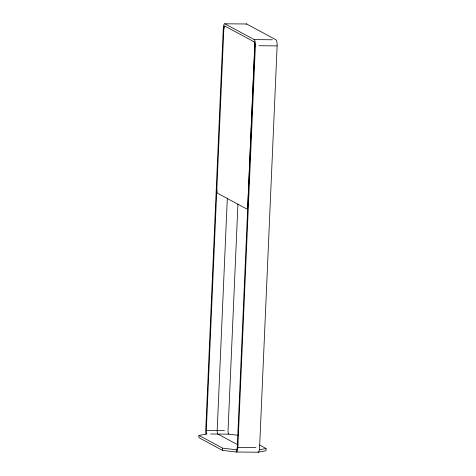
<?xml version="1.0" encoding="UTF-8"?>
<svg xmlns="http://www.w3.org/2000/svg" width="476" height="476" viewBox="0 0 476 476"><rect width="100%" height="100%" fill="white"/><g stroke="black" fill="none" stroke-linecap="round" stroke-linejoin="round"><path stroke-width="0.71" d="M205.977 434.106A5.403 1.392 -89.5 0 1 205.739 430.108L223.274 28.411A5.403 1.392 -89.5 0 1 224.886 23.8L254.243 39.615A5.403 1.392 -89.5 0 1 255.386 45.708L237.845 447.41A5.403 1.392 -89.5 0 1 236.233 452.016L236.334 449.79A3.153 0.815 -89.5 0 0 237.274 447.101L254.809 45.398A3.153 0.815 -89.5 0 0 254.142 41.846L224.785 26.031A3.153 0.815 -89.5 0 0 223.851 28.715L206.31 430.417A3.153 0.815 -89.5 0 0 206.977 433.969L198.974 435.421L198.873 437.652L222.5 450.379L236.233 452.016L257.974 452.2L265.983 450.748L266.078 448.517L259.694 445.078M227.326 198.105L217.181 430.506A3.153 0.815 -89.5 0 0 217.847 434.064L238.071 444.959M222.5 450.379L222.595 448.154L198.974 435.421M237.94 204.049L228.052 430.601A3.153 0.815 -89.5 0 0 228.718 434.154L238.333 435.302M224.886 23.8L246.627 23.984L275.985 39.8A5.403 1.392 -89.5 0 1 277.127 45.892L259.587 447.589A5.403 1.392 -89.5 0 1 257.974 452.2M259.408 449.731L266.078 448.517M254.243 39.615L272.361 39.77M259.009 45.738L277.127 45.892M206.31 430.417L224.428 430.572M210.6 433.999L228.718 434.154M237.845 447.41L255.963 447.559M222.595 448.154L236.334 449.79M254.029 41.787A3.374 0.875 -89.5 0 1 254.743 45.589L247.734 206.09A3.374 0.875 -89.5 0 1 246.729 208.976L217.603 193.28A3.374 0.875 -89.5 0 1 216.889 189.472M223.898 28.971A3.374 0.875 -89.5 0 1 224.904 26.091M246.104 24.086A5.403 1.392 -89.5 0 1 246.627 23.984"/></g></svg>
